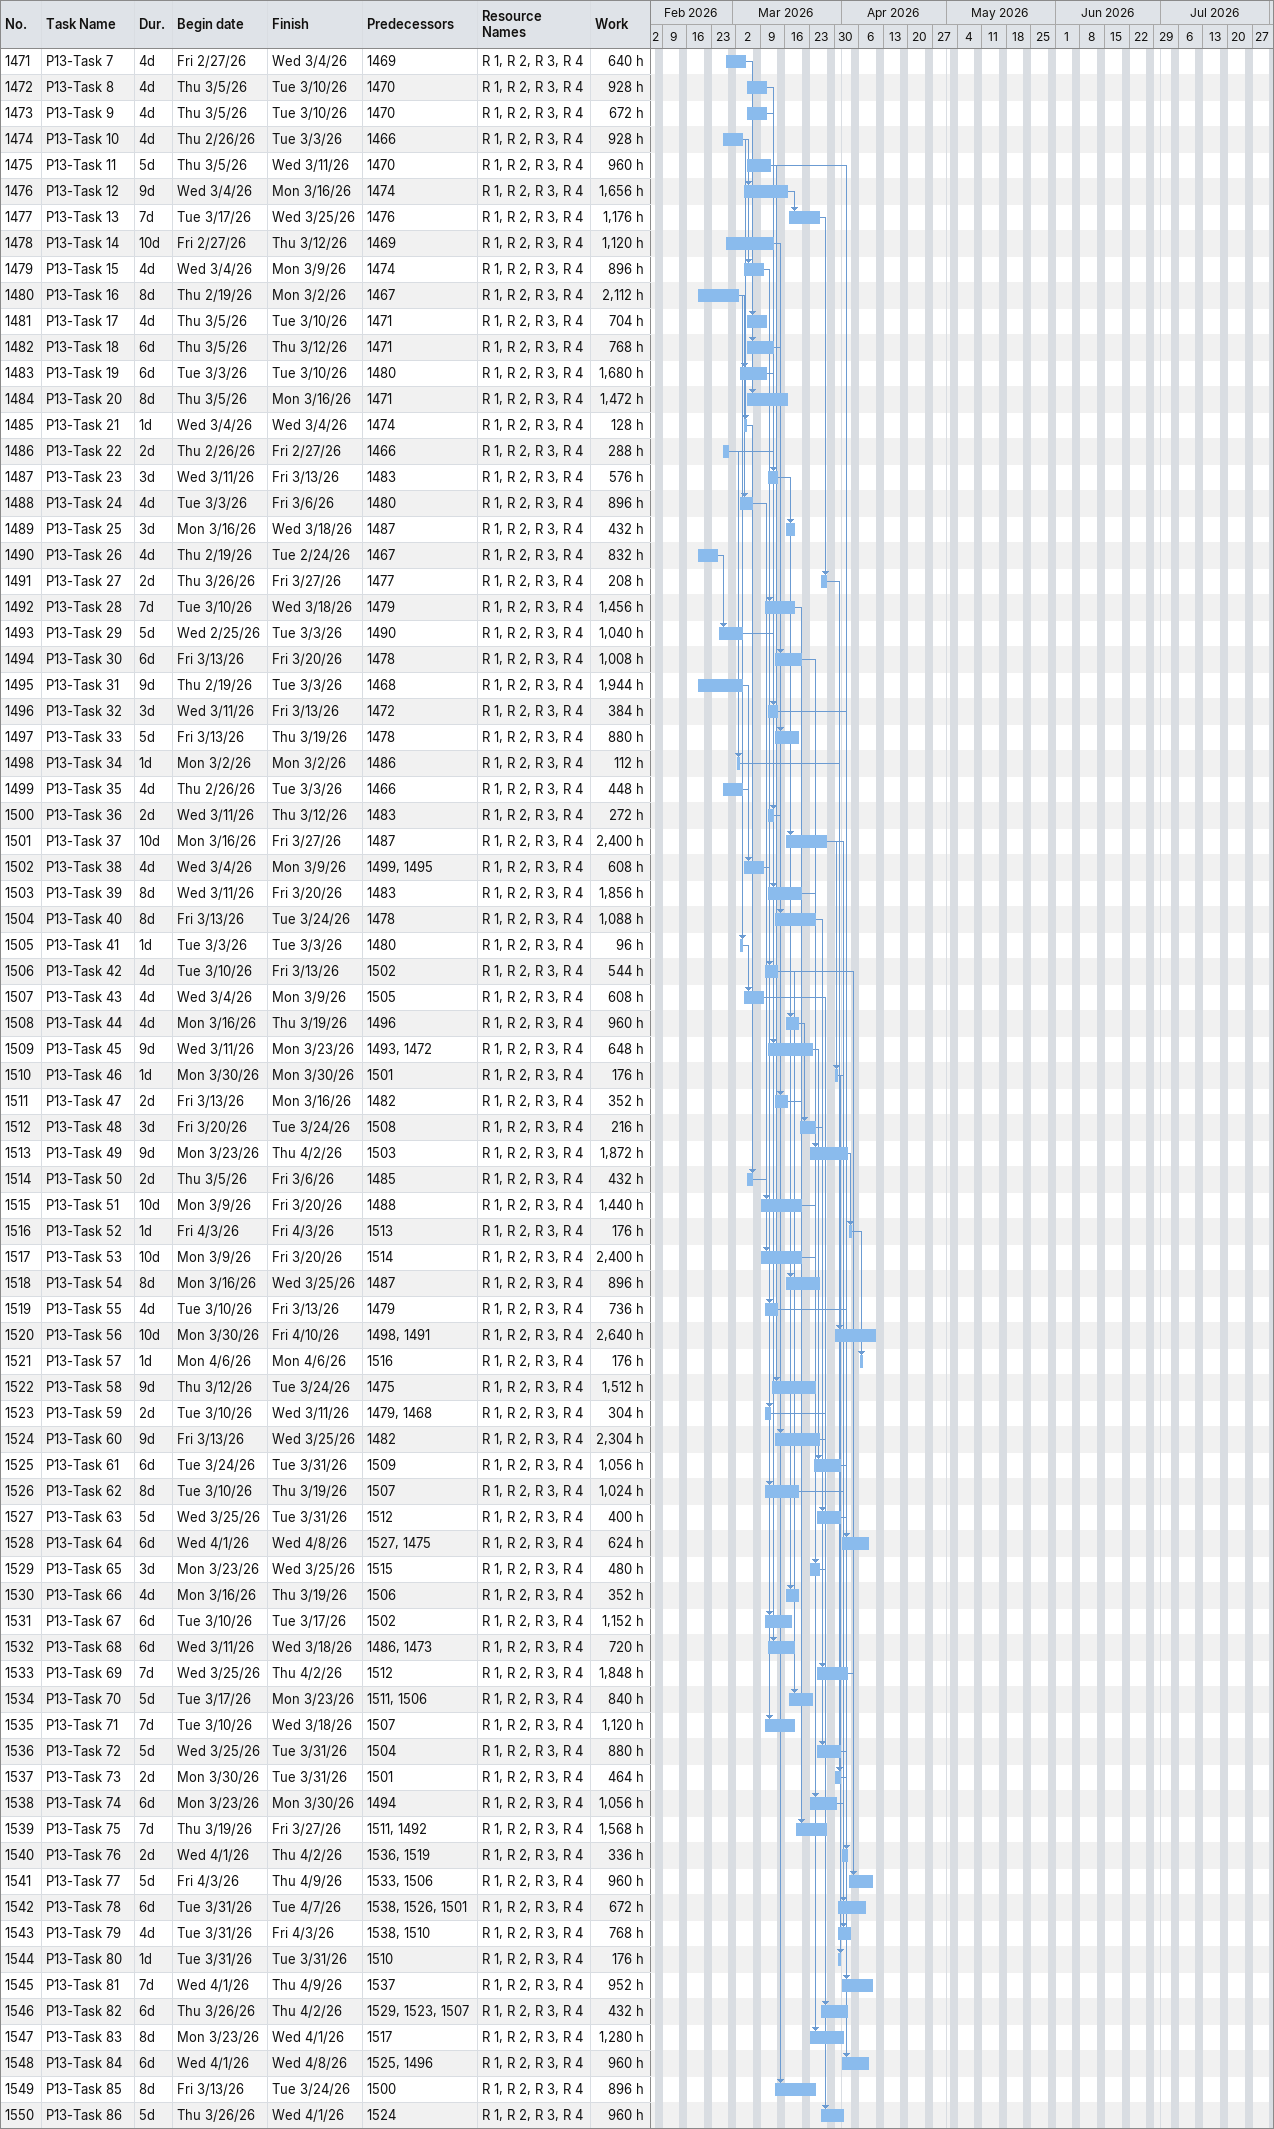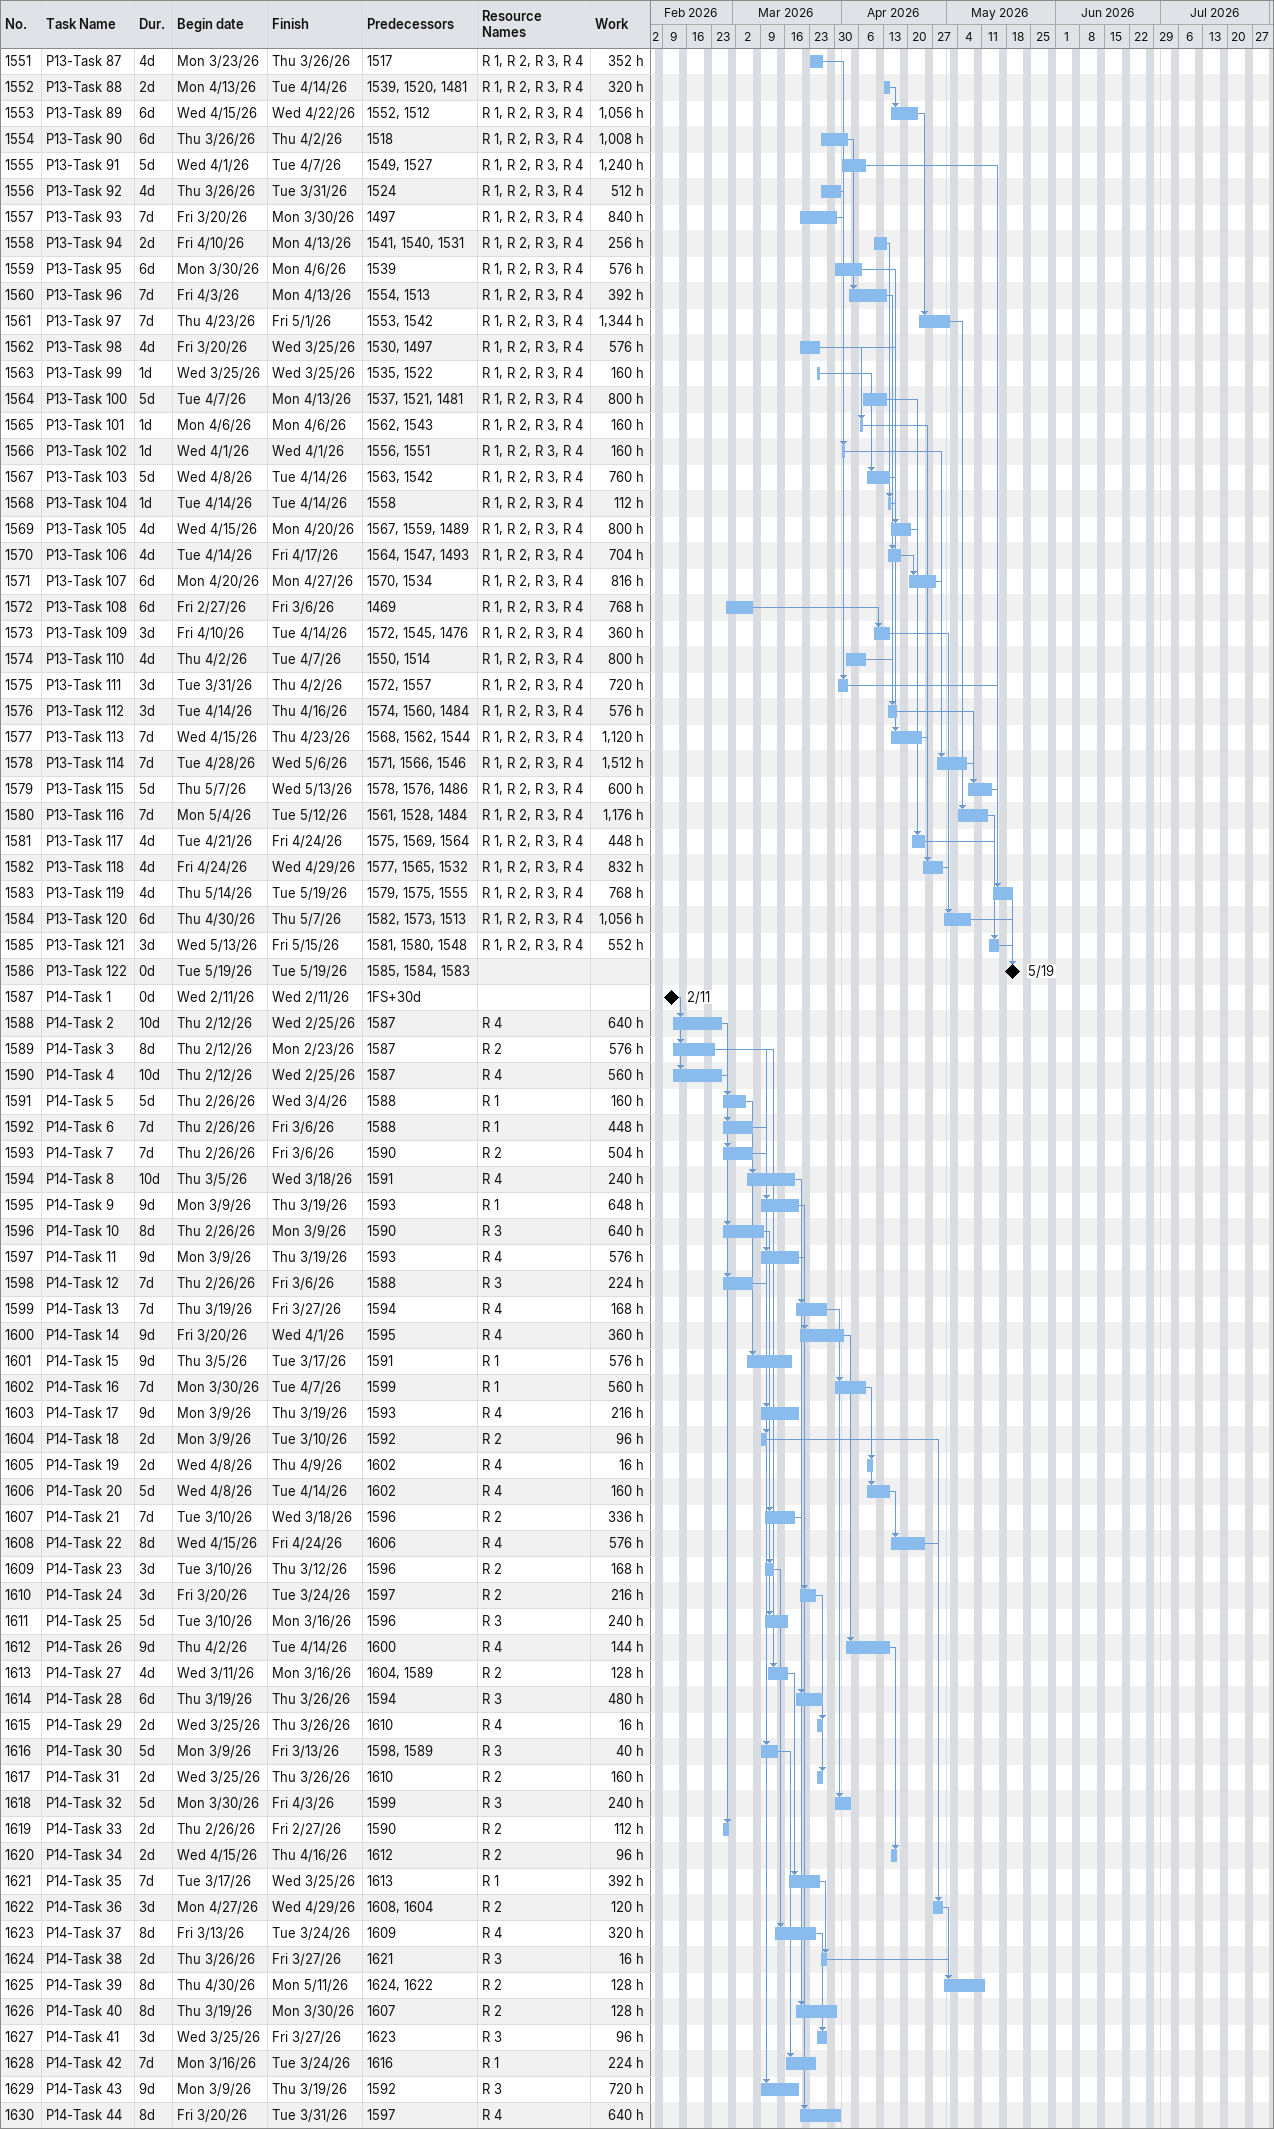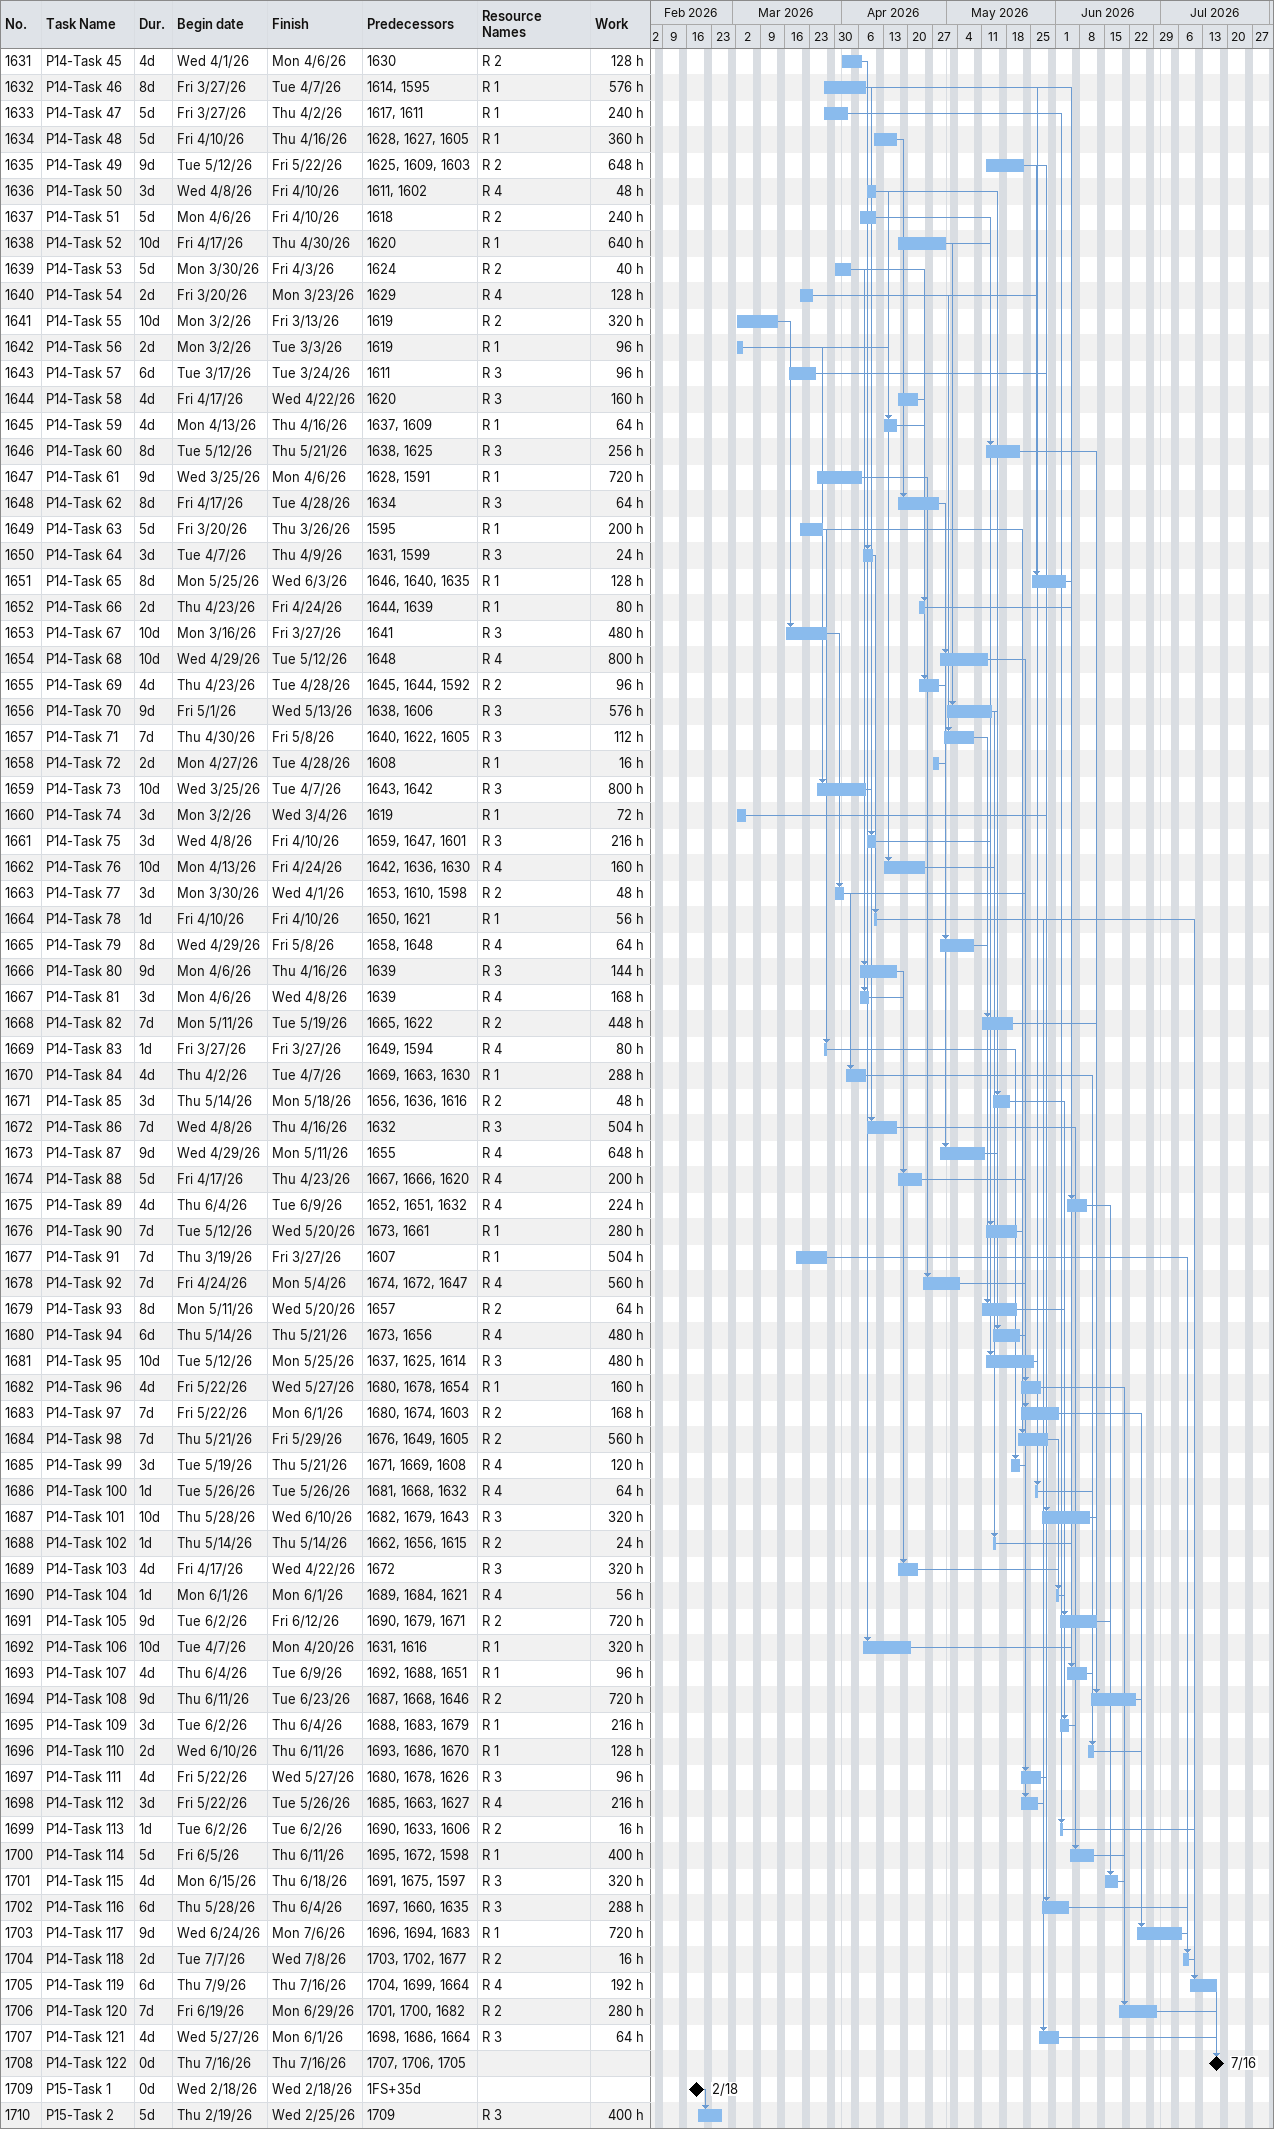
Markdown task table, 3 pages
| ID | Task | Duration | Start | Finish | Predecessors | Resources | Work (h) |
|---|---|---|---|---|---|---|---|
| 1471 | P13-Task 7 | 4d | 2026-02-27 | 2026-03-04 | 1469 | R 1, R 2, R 3, R 4 | 640 |
| 1472 | P13-Task 8 | 4d | 2026-03-05 | 2026-03-10 | 1470 | R 1, R 2, R 3, R 4 | 928 |
| 1473 | P13-Task 9 | 4d | 2026-03-05 | 2026-03-10 | 1470 | R 1, R 2, R 3, R 4 | 672 |
| 1474 | P13-Task 10 | 4d | 2026-02-26 | 2026-03-03 | 1466 | R 1, R 2, R 3, R 4 | 928 |
| 1475 | P13-Task 11 | 5d | 2026-03-05 | 2026-03-11 | 1470 | R 1, R 2, R 3, R 4 | 960 |
| 1476 | P13-Task 12 | 9d | 2026-03-04 | 2026-03-16 | 1474 | R 1, R 2, R 3, R 4 | 1656 |
| 1477 | P13-Task 13 | 7d | 2026-03-17 | 2026-03-25 | 1476 | R 1, R 2, R 3, R 4 | 1176 |
| 1478 | P13-Task 14 | 10d | 2026-02-27 | 2026-03-12 | 1469 | R 1, R 2, R 3, R 4 | 1120 |
| 1479 | P13-Task 15 | 4d | 2026-03-04 | 2026-03-09 | 1474 | R 1, R 2, R 3, R 4 | 896 |
| 1480 | P13-Task 16 | 8d | 2026-02-19 | 2026-03-02 | 1467 | R 1, R 2, R 3, R 4 | 2112 |
| 1481 | P13-Task 17 | 4d | 2026-03-05 | 2026-03-10 | 1471 | R 1, R 2, R 3, R 4 | 704 |
| 1482 | P13-Task 18 | 6d | 2026-03-05 | 2026-03-12 | 1471 | R 1, R 2, R 3, R 4 | 768 |
| 1483 | P13-Task 19 | 6d | 2026-03-03 | 2026-03-10 | 1480 | R 1, R 2, R 3, R 4 | 1680 |
| 1484 | P13-Task 20 | 8d | 2026-03-05 | 2026-03-16 | 1471 | R 1, R 2, R 3, R 4 | 1472 |
| 1485 | P13-Task 21 | 1d | 2026-03-04 | 2026-03-04 | 1474 | R 1, R 2, R 3, R 4 | 128 |
| 1486 | P13-Task 22 | 2d | 2026-02-26 | 2026-02-27 | 1466 | R 1, R 2, R 3, R 4 | 288 |
| 1487 | P13-Task 23 | 3d | 2026-03-11 | 2026-03-13 | 1483 | R 1, R 2, R 3, R 4 | 576 |
| 1488 | P13-Task 24 | 4d | 2026-03-03 | 2026-03-06 | 1480 | R 1, R 2, R 3, R 4 | 896 |
| 1489 | P13-Task 25 | 3d | 2026-03-16 | 2026-03-18 | 1487 | R 1, R 2, R 3, R 4 | 432 |
| 1490 | P13-Task 26 | 4d | 2026-02-19 | 2026-02-24 | 1467 | R 1, R 2, R 3, R 4 | 832 |
| 1491 | P13-Task 27 | 2d | 2026-03-26 | 2026-03-27 | 1477 | R 1, R 2, R 3, R 4 | 208 |
| 1492 | P13-Task 28 | 7d | 2026-03-10 | 2026-03-18 | 1479 | R 1, R 2, R 3, R 4 | 1456 |
| 1493 | P13-Task 29 | 5d | 2026-02-25 | 2026-03-03 | 1490 | R 1, R 2, R 3, R 4 | 1040 |
| 1494 | P13-Task 30 | 6d | 2026-03-13 | 2026-03-20 | 1478 | R 1, R 2, R 3, R 4 | 1008 |
| 1495 | P13-Task 31 | 9d | 2026-02-19 | 2026-03-03 | 1468 | R 1, R 2, R 3, R 4 | 1944 |
| 1496 | P13-Task 32 | 3d | 2026-03-11 | 2026-03-13 | 1472 | R 1, R 2, R 3, R 4 | 384 |
| 1497 | P13-Task 33 | 5d | 2026-03-13 | 2026-03-19 | 1478 | R 1, R 2, R 3, R 4 | 880 |
| 1498 | P13-Task 34 | 1d | 2026-03-02 | 2026-03-02 | 1486 | R 1, R 2, R 3, R 4 | 112 |
| 1499 | P13-Task 35 | 4d | 2026-02-26 | 2026-03-03 | 1466 | R 1, R 2, R 3, R 4 | 448 |
| 1500 | P13-Task 36 | 2d | 2026-03-11 | 2026-03-12 | 1483 | R 1, R 2, R 3, R 4 | 272 |
| 1501 | P13-Task 37 | 10d | 2026-03-16 | 2026-03-27 | 1487 | R 1, R 2, R 3, R 4 | 2400 |
| 1502 | P13-Task 38 | 4d | 2026-03-04 | 2026-03-09 | 1499, 1495 | R 1, R 2, R 3, R 4 | 608 |
| 1503 | P13-Task 39 | 8d | 2026-03-11 | 2026-03-20 | 1483 | R 1, R 2, R 3, R 4 | 1856 |
| 1504 | P13-Task 40 | 8d | 2026-03-13 | 2026-03-24 | 1478 | R 1, R 2, R 3, R 4 | 1088 |
| 1505 | P13-Task 41 | 1d | 2026-03-03 | 2026-03-03 | 1480 | R 1, R 2, R 3, R 4 | 96 |
| 1506 | P13-Task 42 | 4d | 2026-03-10 | 2026-03-13 | 1502 | R 1, R 2, R 3, R 4 | 544 |
| 1507 | P13-Task 43 | 4d | 2026-03-04 | 2026-03-09 | 1505 | R 1, R 2, R 3, R 4 | 608 |
| 1508 | P13-Task 44 | 4d | 2026-03-16 | 2026-03-19 | 1496 | R 1, R 2, R 3, R 4 | 960 |
| 1509 | P13-Task 45 | 9d | 2026-03-11 | 2026-03-23 | 1493, 1472 | R 1, R 2, R 3, R 4 | 648 |
| 1510 | P13-Task 46 | 1d | 2026-03-30 | 2026-03-30 | 1501 | R 1, R 2, R 3, R 4 | 176 |
| 1511 | P13-Task 47 | 2d | 2026-03-13 | 2026-03-16 | 1482 | R 1, R 2, R 3, R 4 | 352 |
| 1512 | P13-Task 48 | 3d | 2026-03-20 | 2026-03-24 | 1508 | R 1, R 2, R 3, R 4 | 216 |
| 1513 | P13-Task 49 | 9d | 2026-03-23 | 2026-04-02 | 1503 | R 1, R 2, R 3, R 4 | 1872 |
| 1514 | P13-Task 50 | 2d | 2026-03-05 | 2026-03-06 | 1485 | R 1, R 2, R 3, R 4 | 432 |
| 1515 | P13-Task 51 | 10d | 2026-03-09 | 2026-03-20 | 1488 | R 1, R 2, R 3, R 4 | 1440 |
| 1516 | P13-Task 52 | 1d | 2026-04-03 | 2026-04-03 | 1513 | R 1, R 2, R 3, R 4 | 176 |
| 1517 | P13-Task 53 | 10d | 2026-03-09 | 2026-03-20 | 1514 | R 1, R 2, R 3, R 4 | 2400 |
| 1518 | P13-Task 54 | 8d | 2026-03-16 | 2026-03-25 | 1487 | R 1, R 2, R 3, R 4 | 896 |
| 1519 | P13-Task 55 | 4d | 2026-03-10 | 2026-03-13 | 1479 | R 1, R 2, R 3, R 4 | 736 |
| 1520 | P13-Task 56 | 10d | 2026-03-30 | 2026-04-10 | 1498, 1491 | R 1, R 2, R 3, R 4 | 2640 |
| 1521 | P13-Task 57 | 1d | 2026-04-06 | 2026-04-06 | 1516 | R 1, R 2, R 3, R 4 | 176 |
| 1522 | P13-Task 58 | 9d | 2026-03-12 | 2026-03-24 | 1475 | R 1, R 2, R 3, R 4 | 1512 |
| 1523 | P13-Task 59 | 2d | 2026-03-10 | 2026-03-11 | 1479, 1468 | R 1, R 2, R 3, R 4 | 304 |
| 1524 | P13-Task 60 | 9d | 2026-03-13 | 2026-03-25 | 1482 | R 1, R 2, R 3, R 4 | 2304 |
| 1525 | P13-Task 61 | 6d | 2026-03-24 | 2026-03-31 | 1509 | R 1, R 2, R 3, R 4 | 1056 |
| 1526 | P13-Task 62 | 8d | 2026-03-10 | 2026-03-19 | 1507 | R 1, R 2, R 3, R 4 | 1024 |
| 1527 | P13-Task 63 | 5d | 2026-03-25 | 2026-03-31 | 1512 | R 1, R 2, R 3, R 4 | 400 |
| 1528 | P13-Task 64 | 6d | 2026-04-01 | 2026-04-08 | 1527, 1475 | R 1, R 2, R 3, R 4 | 624 |
| 1529 | P13-Task 65 | 3d | 2026-03-23 | 2026-03-25 | 1515 | R 1, R 2, R 3, R 4 | 480 |
| 1530 | P13-Task 66 | 4d | 2026-03-16 | 2026-03-19 | 1506 | R 1, R 2, R 3, R 4 | 352 |
| 1531 | P13-Task 67 | 6d | 2026-03-10 | 2026-03-17 | 1502 | R 1, R 2, R 3, R 4 | 1152 |
| 1532 | P13-Task 68 | 6d | 2026-03-11 | 2026-03-18 | 1486, 1473 | R 1, R 2, R 3, R 4 | 720 |
| 1533 | P13-Task 69 | 7d | 2026-03-25 | 2026-04-02 | 1512 | R 1, R 2, R 3, R 4 | 1848 |
| 1534 | P13-Task 70 | 5d | 2026-03-17 | 2026-03-23 | 1511, 1506 | R 1, R 2, R 3, R 4 | 840 |
| 1535 | P13-Task 71 | 7d | 2026-03-10 | 2026-03-18 | 1507 | R 1, R 2, R 3, R 4 | 1120 |
| 1536 | P13-Task 72 | 5d | 2026-03-25 | 2026-03-31 | 1504 | R 1, R 2, R 3, R 4 | 880 |
| 1537 | P13-Task 73 | 2d | 2026-03-30 | 2026-03-31 | 1501 | R 1, R 2, R 3, R 4 | 464 |
| 1538 | P13-Task 74 | 6d | 2026-03-23 | 2026-03-30 | 1494 | R 1, R 2, R 3, R 4 | 1056 |
| 1539 | P13-Task 75 | 7d | 2026-03-19 | 2026-03-27 | 1511, 1492 | R 1, R 2, R 3, R 4 | 1568 |
| 1540 | P13-Task 76 | 2d | 2026-04-01 | 2026-04-02 | 1536, 1519 | R 1, R 2, R 3, R 4 | 336 |
| 1541 | P13-Task 77 | 5d | 2026-04-03 | 2026-04-09 | 1533, 1506 | R 1, R 2, R 3, R 4 | 960 |
| 1542 | P13-Task 78 | 6d | 2026-03-31 | 2026-04-07 | 1538, 1526, 1501 | R 1, R 2, R 3, R 4 | 672 |
| 1543 | P13-Task 79 | 4d | 2026-03-31 | 2026-04-03 | 1538, 1510 | R 1, R 2, R 3, R 4 | 768 |
| 1544 | P13-Task 80 | 1d | 2026-03-31 | 2026-03-31 | 1510 | R 1, R 2, R 3, R 4 | 176 |
| 1545 | P13-Task 81 | 7d | 2026-04-01 | 2026-04-09 | 1537 | R 1, R 2, R 3, R 4 | 952 |
| 1546 | P13-Task 82 | 6d | 2026-03-26 | 2026-04-02 | 1529, 1523, 1507 | R 1, R 2, R 3, R 4 | 432 |
| 1547 | P13-Task 83 | 8d | 2026-03-23 | 2026-04-01 | 1517 | R 1, R 2, R 3, R 4 | 1280 |
| 1548 | P13-Task 84 | 6d | 2026-04-01 | 2026-04-08 | 1525, 1496 | R 1, R 2, R 3, R 4 | 960 |
| 1549 | P13-Task 85 | 8d | 2026-03-13 | 2026-03-24 | 1500 | R 1, R 2, R 3, R 4 | 896 |
| 1550 | P13-Task 86 | 5d | 2026-03-26 | 2026-04-01 | 1524 | R 1, R 2, R 3, R 4 | 960 |
| 1551 | P13-Task 87 | 4d | 2026-03-23 | 2026-03-26 | 1517 | R 1, R 2, R 3, R 4 | 352 |
| 1552 | P13-Task 88 | 2d | 2026-04-13 | 2026-04-14 | 1539, 1520, 1481 | R 1, R 2, R 3, R 4 | 320 |
| 1553 | P13-Task 89 | 6d | 2026-04-15 | 2026-04-22 | 1552, 1512 | R 1, R 2, R 3, R 4 | 1056 |
| 1554 | P13-Task 90 | 6d | 2026-03-26 | 2026-04-02 | 1518 | R 1, R 2, R 3, R 4 | 1008 |
| 1555 | P13-Task 91 | 5d | 2026-04-01 | 2026-04-07 | 1549, 1527 | R 1, R 2, R 3, R 4 | 1240 |
| 1556 | P13-Task 92 | 4d | 2026-03-26 | 2026-03-31 | 1524 | R 1, R 2, R 3, R 4 | 512 |
| 1557 | P13-Task 93 | 7d | 2026-03-20 | 2026-03-30 | 1497 | R 1, R 2, R 3, R 4 | 840 |
| 1558 | P13-Task 94 | 2d | 2026-04-10 | 2026-04-13 | 1541, 1540, 1531 | R 1, R 2, R 3, R 4 | 256 |
| 1559 | P13-Task 95 | 6d | 2026-03-30 | 2026-04-06 | 1539 | R 1, R 2, R 3, R 4 | 576 |
| 1560 | P13-Task 96 | 7d | 2026-04-03 | 2026-04-13 | 1554, 1513 | R 1, R 2, R 3, R 4 | 392 |
| 1561 | P13-Task 97 | 7d | 2026-04-23 | 2026-05-01 | 1553, 1542 | R 1, R 2, R 3, R 4 | 1344 |
| 1562 | P13-Task 98 | 4d | 2026-03-20 | 2026-03-25 | 1530, 1497 | R 1, R 2, R 3, R 4 | 576 |
| 1563 | P13-Task 99 | 1d | 2026-03-25 | 2026-03-25 | 1535, 1522 | R 1, R 2, R 3, R 4 | 160 |
| 1564 | P13-Task 100 | 5d | 2026-04-07 | 2026-04-13 | 1537, 1521, 1481 | R 1, R 2, R 3, R 4 | 800 |
| 1565 | P13-Task 101 | 1d | 2026-04-06 | 2026-04-06 | 1562, 1543 | R 1, R 2, R 3, R 4 | 160 |
| 1566 | P13-Task 102 | 1d | 2026-04-01 | 2026-04-01 | 1556, 1551 | R 1, R 2, R 3, R 4 | 160 |
| 1567 | P13-Task 103 | 5d | 2026-04-08 | 2026-04-14 | 1563, 1542 | R 1, R 2, R 3, R 4 | 760 |
| 1568 | P13-Task 104 | 1d | 2026-04-14 | 2026-04-14 | 1558 | R 1, R 2, R 3, R 4 | 112 |
| 1569 | P13-Task 105 | 4d | 2026-04-15 | 2026-04-20 | 1567, 1559, 1489 | R 1, R 2, R 3, R 4 | 800 |
| 1570 | P13-Task 106 | 4d | 2026-04-14 | 2026-04-17 | 1564, 1547, 1493 | R 1, R 2, R 3, R 4 | 704 |
| 1571 | P13-Task 107 | 6d | 2026-04-20 | 2026-04-27 | 1570, 1534 | R 1, R 2, R 3, R 4 | 816 |
| 1572 | P13-Task 108 | 6d | 2026-02-27 | 2026-03-06 | 1469 | R 1, R 2, R 3, R 4 | 768 |
| 1573 | P13-Task 109 | 3d | 2026-04-10 | 2026-04-14 | 1572, 1545, 1476 | R 1, R 2, R 3, R 4 | 360 |
| 1574 | P13-Task 110 | 4d | 2026-04-02 | 2026-04-07 | 1550, 1514 | R 1, R 2, R 3, R 4 | 800 |
| 1575 | P13-Task 111 | 3d | 2026-03-31 | 2026-04-02 | 1572, 1557 | R 1, R 2, R 3, R 4 | 720 |
| 1576 | P13-Task 112 | 3d | 2026-04-14 | 2026-04-16 | 1574, 1560, 1484 | R 1, R 2, R 3, R 4 | 576 |
| 1577 | P13-Task 113 | 7d | 2026-04-15 | 2026-04-23 | 1568, 1562, 1544 | R 1, R 2, R 3, R 4 | 1120 |
| 1578 | P13-Task 114 | 7d | 2026-04-28 | 2026-05-06 | 1571, 1566, 1546 | R 1, R 2, R 3, R 4 | 1512 |
| 1579 | P13-Task 115 | 5d | 2026-05-07 | 2026-05-13 | 1578, 1576, 1486 | R 1, R 2, R 3, R 4 | 600 |
| 1580 | P13-Task 116 | 7d | 2026-05-04 | 2026-05-12 | 1561, 1528, 1484 | R 1, R 2, R 3, R 4 | 1176 |
| 1581 | P13-Task 117 | 4d | 2026-04-21 | 2026-04-24 | 1575, 1569, 1564 | R 1, R 2, R 3, R 4 | 448 |
| 1582 | P13-Task 118 | 4d | 2026-04-24 | 2026-04-29 | 1577, 1565, 1532 | R 1, R 2, R 3, R 4 | 832 |
| 1583 | P13-Task 119 | 4d | 2026-05-14 | 2026-05-19 | 1579, 1575, 1555 | R 1, R 2, R 3, R 4 | 768 |
| 1584 | P13-Task 120 | 6d | 2026-04-30 | 2026-05-07 | 1582, 1573, 1513 | R 1, R 2, R 3, R 4 | 1056 |
| 1585 | P13-Task 121 | 3d | 2026-05-13 | 2026-05-15 | 1581, 1580, 1548 | R 1, R 2, R 3, R 4 | 552 |
| 1586 | P13-Task 122 | 0d | 2026-05-19 | 2026-05-19 | 1585, 1584, 1583 |  |  |
| 1587 | P14-Task 1 | 0d | 2026-02-11 | 2026-02-11 | 1FS+30d |  |  |
| 1588 | P14-Task 2 | 10d | 2026-02-12 | 2026-02-25 | 1587 | R 4 | 640 |
| 1589 | P14-Task 3 | 8d | 2026-02-12 | 2026-02-23 | 1587 | R 2 | 576 |
| 1590 | P14-Task 4 | 10d | 2026-02-12 | 2026-02-25 | 1587 | R 4 | 560 |
| 1591 | P14-Task 5 | 5d | 2026-02-26 | 2026-03-04 | 1588 | R 1 | 160 |
| 1592 | P14-Task 6 | 7d | 2026-02-26 | 2026-03-06 | 1588 | R 1 | 448 |
| 1593 | P14-Task 7 | 7d | 2026-02-26 | 2026-03-06 | 1590 | R 2 | 504 |
| 1594 | P14-Task 8 | 10d | 2026-03-05 | 2026-03-18 | 1591 | R 4 | 240 |
| 1595 | P14-Task 9 | 9d | 2026-03-09 | 2026-03-19 | 1593 | R 1 | 648 |
| 1596 | P14-Task 10 | 8d | 2026-02-26 | 2026-03-09 | 1590 | R 3 | 640 |
| 1597 | P14-Task 11 | 9d | 2026-03-09 | 2026-03-19 | 1593 | R 4 | 576 |
| 1598 | P14-Task 12 | 7d | 2026-02-26 | 2026-03-06 | 1588 | R 3 | 224 |
| 1599 | P14-Task 13 | 7d | 2026-03-19 | 2026-03-27 | 1594 | R 4 | 168 |
| 1600 | P14-Task 14 | 9d | 2026-03-20 | 2026-04-01 | 1595 | R 4 | 360 |
| 1601 | P14-Task 15 | 9d | 2026-03-05 | 2026-03-17 | 1591 | R 1 | 576 |
| 1602 | P14-Task 16 | 7d | 2026-03-30 | 2026-04-07 | 1599 | R 1 | 560 |
| 1603 | P14-Task 17 | 9d | 2026-03-09 | 2026-03-19 | 1593 | R 4 | 216 |
| 1604 | P14-Task 18 | 2d | 2026-03-09 | 2026-03-10 | 1592 | R 2 | 96 |
| 1605 | P14-Task 19 | 2d | 2026-04-08 | 2026-04-09 | 1602 | R 4 | 16 |
| 1606 | P14-Task 20 | 5d | 2026-04-08 | 2026-04-14 | 1602 | R 4 | 160 |
| 1607 | P14-Task 21 | 7d | 2026-03-10 | 2026-03-18 | 1596 | R 2 | 336 |
| 1608 | P14-Task 22 | 8d | 2026-04-15 | 2026-04-24 | 1606 | R 4 | 576 |
| 1609 | P14-Task 23 | 3d | 2026-03-10 | 2026-03-12 | 1596 | R 2 | 168 |
| 1610 | P14-Task 24 | 3d | 2026-03-20 | 2026-03-24 | 1597 | R 2 | 216 |
| 1611 | P14-Task 25 | 5d | 2026-03-10 | 2026-03-16 | 1596 | R 3 | 240 |
| 1612 | P14-Task 26 | 9d | 2026-04-02 | 2026-04-14 | 1600 | R 4 | 144 |
| 1613 | P14-Task 27 | 4d | 2026-03-11 | 2026-03-16 | 1604, 1589 | R 2 | 128 |
| 1614 | P14-Task 28 | 6d | 2026-03-19 | 2026-03-26 | 1594 | R 3 | 480 |
| 1615 | P14-Task 29 | 2d | 2026-03-25 | 2026-03-26 | 1610 | R 4 | 16 |
| 1616 | P14-Task 30 | 5d | 2026-03-09 | 2026-03-13 | 1598, 1589 | R 3 | 40 |
| 1617 | P14-Task 31 | 2d | 2026-03-25 | 2026-03-26 | 1610 | R 2 | 160 |
| 1618 | P14-Task 32 | 5d | 2026-03-30 | 2026-04-03 | 1599 | R 3 | 240 |
| 1619 | P14-Task 33 | 2d | 2026-02-26 | 2026-02-27 | 1590 | R 2 | 112 |
| 1620 | P14-Task 34 | 2d | 2026-04-15 | 2026-04-16 | 1612 | R 2 | 96 |
| 1621 | P14-Task 35 | 7d | 2026-03-17 | 2026-03-25 | 1613 | R 1 | 392 |
| 1622 | P14-Task 36 | 3d | 2026-04-27 | 2026-04-29 | 1608, 1604 | R 2 | 120 |
| 1623 | P14-Task 37 | 8d | 2026-03-13 | 2026-03-24 | 1609 | R 4 | 320 |
| 1624 | P14-Task 38 | 2d | 2026-03-26 | 2026-03-27 | 1621 | R 3 | 16 |
| 1625 | P14-Task 39 | 8d | 2026-04-30 | 2026-05-11 | 1624, 1622 | R 2 | 128 |
| 1626 | P14-Task 40 | 8d | 2026-03-19 | 2026-03-30 | 1607 | R 2 | 128 |
| 1627 | P14-Task 41 | 3d | 2026-03-25 | 2026-03-27 | 1623 | R 3 | 96 |
| 1628 | P14-Task 42 | 7d | 2026-03-16 | 2026-03-24 | 1616 | R 1 | 224 |
| 1629 | P14-Task 43 | 9d | 2026-03-09 | 2026-03-19 | 1592 | R 3 | 720 |
| 1630 | P14-Task 44 | 8d | 2026-03-20 | 2026-03-31 | 1597 | R 4 | 640 |
| 1631 | P14-Task 45 | 4d | 2026-04-01 | 2026-04-06 | 1630 | R 2 | 128 |
| 1632 | P14-Task 46 | 8d | 2026-03-27 | 2026-04-07 | 1614, 1595 | R 1 | 576 |
| 1633 | P14-Task 47 | 5d | 2026-03-27 | 2026-04-02 | 1617, 1611 | R 1 | 240 |
| 1634 | P14-Task 48 | 5d | 2026-04-10 | 2026-04-16 | 1628, 1627, 1605 | R 1 | 360 |
| 1635 | P14-Task 49 | 9d | 2026-05-12 | 2026-05-22 | 1625, 1609, 1603 | R 2 | 648 |
| 1636 | P14-Task 50 | 3d | 2026-04-08 | 2026-04-10 | 1611, 1602 | R 4 | 48 |
| 1637 | P14-Task 51 | 5d | 2026-04-06 | 2026-04-10 | 1618 | R 2 | 240 |
| 1638 | P14-Task 52 | 10d | 2026-04-17 | 2026-04-30 | 1620 | R 1 | 640 |
| 1639 | P14-Task 53 | 5d | 2026-03-30 | 2026-04-03 | 1624 | R 2 | 40 |
| 1640 | P14-Task 54 | 2d | 2026-03-20 | 2026-03-23 | 1629 | R 4 | 128 |
| 1641 | P14-Task 55 | 10d | 2026-03-02 | 2026-03-13 | 1619 | R 2 | 320 |
| 1642 | P14-Task 56 | 2d | 2026-03-02 | 2026-03-03 | 1619 | R 1 | 96 |
| 1643 | P14-Task 57 | 6d | 2026-03-17 | 2026-03-24 | 1611 | R 3 | 96 |
| 1644 | P14-Task 58 | 4d | 2026-04-17 | 2026-04-22 | 1620 | R 3 | 160 |
| 1645 | P14-Task 59 | 4d | 2026-04-13 | 2026-04-16 | 1637, 1609 | R 1 | 64 |
| 1646 | P14-Task 60 | 8d | 2026-05-12 | 2026-05-21 | 1638, 1625 | R 3 | 256 |
| 1647 | P14-Task 61 | 9d | 2026-03-25 | 2026-04-06 | 1628, 1591 | R 1 | 720 |
| 1648 | P14-Task 62 | 8d | 2026-04-17 | 2026-04-28 | 1634 | R 3 | 64 |
| 1649 | P14-Task 63 | 5d | 2026-03-20 | 2026-03-26 | 1595 | R 1 | 200 |
| 1650 | P14-Task 64 | 3d | 2026-04-07 | 2026-04-09 | 1631, 1599 | R 3 | 24 |
| 1651 | P14-Task 65 | 8d | 2026-05-25 | 2026-06-03 | 1646, 1640, 1635 | R 1 | 128 |
| 1652 | P14-Task 66 | 2d | 2026-04-23 | 2026-04-24 | 1644, 1639 | R 1 | 80 |
| 1653 | P14-Task 67 | 10d | 2026-03-16 | 2026-03-27 | 1641 | R 3 | 480 |
| 1654 | P14-Task 68 | 10d | 2026-04-29 | 2026-05-12 | 1648 | R 4 | 800 |
| 1655 | P14-Task 69 | 4d | 2026-04-23 | 2026-04-28 | 1645, 1644, 1592 | R 2 | 96 |
| 1656 | P14-Task 70 | 9d | 2026-05-01 | 2026-05-13 | 1638, 1606 | R 3 | 576 |
| 1657 | P14-Task 71 | 7d | 2026-04-30 | 2026-05-08 | 1640, 1622, 1605 | R 3 | 112 |
| 1658 | P14-Task 72 | 2d | 2026-04-27 | 2026-04-28 | 1608 | R 1 | 16 |
| 1659 | P14-Task 73 | 10d | 2026-03-25 | 2026-04-07 | 1643, 1642 | R 3 | 800 |
| 1660 | P14-Task 74 | 3d | 2026-03-02 | 2026-03-04 | 1619 | R 1 | 72 |
| 1661 | P14-Task 75 | 3d | 2026-04-08 | 2026-04-10 | 1659, 1647, 1601 | R 3 | 216 |
| 1662 | P14-Task 76 | 10d | 2026-04-13 | 2026-04-24 | 1642, 1636, 1630 | R 4 | 160 |
| 1663 | P14-Task 77 | 3d | 2026-03-30 | 2026-04-01 | 1653, 1610, 1598 | R 2 | 48 |
| 1664 | P14-Task 78 | 1d | 2026-04-10 | 2026-04-10 | 1650, 1621 | R 1 | 56 |
| 1665 | P14-Task 79 | 8d | 2026-04-29 | 2026-05-08 | 1658, 1648 | R 4 | 64 |
| 1666 | P14-Task 80 | 9d | 2026-04-06 | 2026-04-16 | 1639 | R 3 | 144 |
| 1667 | P14-Task 81 | 3d | 2026-04-06 | 2026-04-08 | 1639 | R 4 | 168 |
| 1668 | P14-Task 82 | 7d | 2026-05-11 | 2026-05-19 | 1665, 1622 | R 2 | 448 |
| 1669 | P14-Task 83 | 1d | 2026-03-27 | 2026-03-27 | 1649, 1594 | R 4 | 80 |
| 1670 | P14-Task 84 | 4d | 2026-04-02 | 2026-04-07 | 1669, 1663, 1630 | R 1 | 288 |
| 1671 | P14-Task 85 | 3d | 2026-05-14 | 2026-05-18 | 1656, 1636, 1616 | R 2 | 48 |
| 1672 | P14-Task 86 | 7d | 2026-04-08 | 2026-04-16 | 1632 | R 3 | 504 |
| 1673 | P14-Task 87 | 9d | 2026-04-29 | 2026-05-11 | 1655 | R 4 | 648 |
| 1674 | P14-Task 88 | 5d | 2026-04-17 | 2026-04-23 | 1667, 1666, 1620 | R 4 | 200 |
| 1675 | P14-Task 89 | 4d | 2026-06-04 | 2026-06-09 | 1652, 1651, 1632 | R 4 | 224 |
| 1676 | P14-Task 90 | 7d | 2026-05-12 | 2026-05-20 | 1673, 1661 | R 1 | 280 |
| 1677 | P14-Task 91 | 7d | 2026-03-19 | 2026-03-27 | 1607 | R 1 | 504 |
| 1678 | P14-Task 92 | 7d | 2026-04-24 | 2026-05-04 | 1674, 1672, 1647 | R 4 | 560 |
| 1679 | P14-Task 93 | 8d | 2026-05-11 | 2026-05-20 | 1657 | R 2 | 64 |
| 1680 | P14-Task 94 | 6d | 2026-05-14 | 2026-05-21 | 1673, 1656 | R 4 | 480 |
| 1681 | P14-Task 95 | 10d | 2026-05-12 | 2026-05-25 | 1637, 1625, 1614 | R 3 | 480 |
| 1682 | P14-Task 96 | 4d | 2026-05-22 | 2026-05-27 | 1680, 1678, 1654 | R 1 | 160 |
| 1683 | P14-Task 97 | 7d | 2026-05-22 | 2026-06-01 | 1680, 1674, 1603 | R 2 | 168 |
| 1684 | P14-Task 98 | 7d | 2026-05-21 | 2026-05-29 | 1676, 1649, 1605 | R 2 | 560 |
| 1685 | P14-Task 99 | 3d | 2026-05-19 | 2026-05-21 | 1671, 1669, 1608 | R 4 | 120 |
| 1686 | P14-Task 100 | 1d | 2026-05-26 | 2026-05-26 | 1681, 1668, 1632 | R 4 | 64 |
| 1687 | P14-Task 101 | 10d | 2026-05-28 | 2026-06-10 | 1682, 1679, 1643 | R 3 | 320 |
| 1688 | P14-Task 102 | 1d | 2026-05-14 | 2026-05-14 | 1662, 1656, 1615 | R 2 | 24 |
| 1689 | P14-Task 103 | 4d | 2026-04-17 | 2026-04-22 | 1672 | R 3 | 320 |
| 1690 | P14-Task 104 | 1d | 2026-06-01 | 2026-06-01 | 1689, 1684, 1621 | R 4 | 56 |
| 1691 | P14-Task 105 | 9d | 2026-06-02 | 2026-06-12 | 1690, 1679, 1671 | R 2 | 720 |
| 1692 | P14-Task 106 | 10d | 2026-04-07 | 2026-04-20 | 1631, 1616 | R 1 | 320 |
| 1693 | P14-Task 107 | 4d | 2026-06-04 | 2026-06-09 | 1692, 1688, 1651 | R 1 | 96 |
| 1694 | P14-Task 108 | 9d | 2026-06-11 | 2026-06-23 | 1687, 1668, 1646 | R 2 | 720 |
| 1695 | P14-Task 109 | 3d | 2026-06-02 | 2026-06-04 | 1688, 1683, 1679 | R 1 | 216 |
| 1696 | P14-Task 110 | 2d | 2026-06-10 | 2026-06-11 | 1693, 1686, 1670 | R 1 | 128 |
| 1697 | P14-Task 111 | 4d | 2026-05-22 | 2026-05-27 | 1680, 1678, 1626 | R 3 | 96 |
| 1698 | P14-Task 112 | 3d | 2026-05-22 | 2026-05-26 | 1685, 1663, 1627 | R 4 | 216 |
| 1699 | P14-Task 113 | 1d | 2026-06-02 | 2026-06-02 | 1690, 1633, 1606 | R 2 | 16 |
| 1700 | P14-Task 114 | 5d | 2026-06-05 | 2026-06-11 | 1695, 1672, 1598 | R 1 | 400 |
| 1701 | P14-Task 115 | 4d | 2026-06-15 | 2026-06-18 | 1691, 1675, 1597 | R 3 | 320 |
| 1702 | P14-Task 116 | 6d | 2026-05-28 | 2026-06-04 | 1697, 1660, 1635 | R 3 | 288 |
| 1703 | P14-Task 117 | 9d | 2026-06-24 | 2026-07-06 | 1696, 1694, 1683 | R 1 | 720 |
| 1704 | P14-Task 118 | 2d | 2026-07-07 | 2026-07-08 | 1703, 1702, 1677 | R 2 | 16 |
| 1705 | P14-Task 119 | 6d | 2026-07-09 | 2026-07-16 | 1704, 1699, 1664 | R 4 | 192 |
| 1706 | P14-Task 120 | 7d | 2026-06-19 | 2026-06-29 | 1701, 1700, 1682 | R 2 | 280 |
| 1707 | P14-Task 121 | 4d | 2026-05-27 | 2026-06-01 | 1698, 1686, 1664 | R 3 | 64 |
| 1708 | P14-Task 122 | 0d | 2026-07-16 | 2026-07-16 | 1707, 1706, 1705 |  |  |
| 1709 | P15-Task 1 | 0d | 2026-02-18 | 2026-02-18 | 1FS+35d |  |  |
| 1710 | P15-Task 2 | 5d | 2026-02-19 | 2026-02-25 | 1709 | R 3 | 400 |
